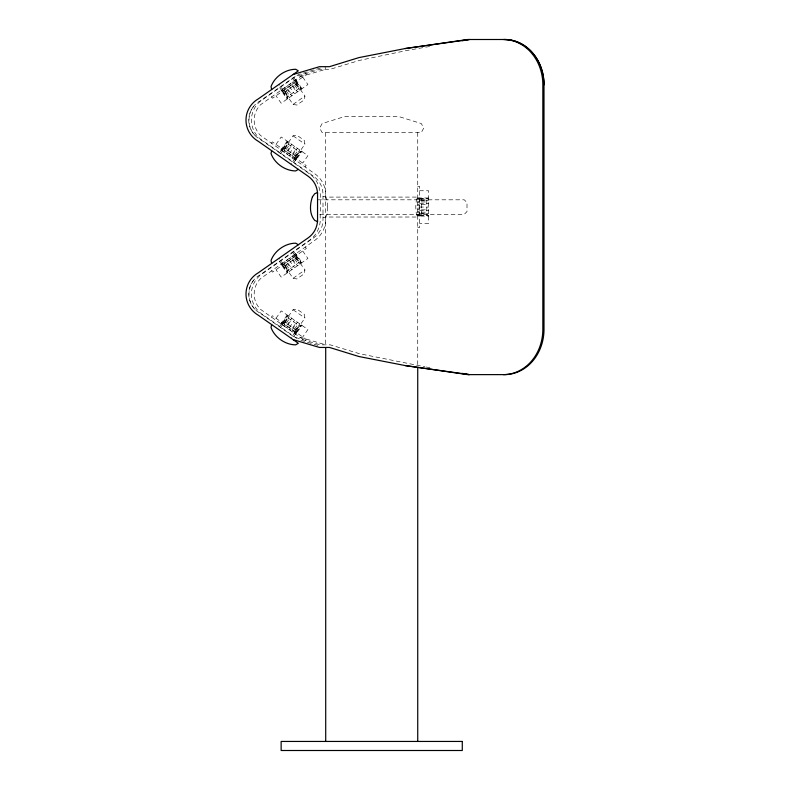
<?xml version="1.0" encoding="UTF-8"?>
<svg xmlns="http://www.w3.org/2000/svg" width="790" height="790" viewBox="0 0 790 790"><rect width="100%" height="100%" fill="white"/><g stroke="black" fill="none" stroke-linecap="round" stroke-linejoin="round"><path stroke-width="0.59" stroke-dasharray="3.95 2.96" d="M325.707 219.897C325.569 227.639 321.797 235.055 315.644 239.735L260.532 278.653A21.715 21.715 0 0 0 260.532 309.364L305.137 340.925L306.184 339.443L272.353 315.743L271.306 317.225M296.773 81.271L296.329 83.789L284.459 92.104L281.941 91.66L287.135 99.076L287.58 96.558L299.45 88.243L301.978 88.687L295.766 79.76M292.31 78.042L304.94 96.074L304.269 99.856L296.852 105.05L293.07 104.389L279.038 84.362M292.31 251.951L304.94 269.973L304.269 273.755L296.852 278.959L293.07 278.287L279.038 258.261M271.306 143.326L272.353 141.844L306.184 165.544L305.137 167.026M276.006 144.402L281.2 136.986L307.912 155.689L302.708 163.115M280.875 150.021L287.135 141.143L287.58 143.661L299.45 151.976L301.978 151.532L296.773 158.958L296.329 156.43L284.459 148.115L281.941 148.56M281.062 150.159L282.099 148.668M279.709 152.529L281.27 150.307M282.504 148.954L287.698 141.538M282.682 149.083L287.876 141.667M281.803 150.673L282.84 149.192M280.44 153.862L293.07 135.831L296.852 135.169L304.269 140.363L304.94 144.145L290.908 164.182M284.913 148.431L288.034 143.978M284.114 150.08L289.308 142.664M283.709 152.016L284.746 150.525M286.197 149.33L289.318 144.886M284.519 152.579L285.555 151.097M286.523 151.769L291.717 144.353M288.123 150.683L291.243 146.229M286.306 153.833L287.343 152.352M287.254 154.494L288.301 153.013M289.357 153.754L294.551 146.338M289.189 155.857L290.236 154.366M290.147 156.519L291.184 155.037M292.665 153.862L295.786 149.409M292.201 155.749L297.396 148.322M291.935 157.773L292.971 156.292M294.591 155.215L297.712 150.762M292.744 158.336L293.781 156.855M294.601 157.427L299.805 150.011M295.885 156.114L298.995 151.66M294.107 159.294L295.154 157.812M294.65 159.679L295.687 158.188M296.033 158.435L301.227 151.018M296.21 158.563L301.405 151.137M293.811 162.404L296.428 158.711M295.579 160.331L296.615 158.839M276.006 318.301L281.2 310.885L307.912 329.588L302.708 337.014M280.875 323.92L287.135 315.042L287.58 317.57L299.45 325.885L301.978 325.441L296.773 332.857L296.329 330.329L284.459 322.014L281.941 322.458M281.062 324.058L282.099 322.577M279.709 326.428L281.27 324.206M282.504 322.853L287.698 315.437M282.682 322.982L287.876 315.566M281.803 324.572L282.84 323.09M282.336 324.957L283.383 323.466M280.44 327.761L293.07 309.729L296.852 309.068L304.269 314.262L304.94 318.044L290.908 338.081M284.913 322.33L288.034 317.886M284.114 323.979L289.308 316.563M283.709 325.915L284.746 324.433M286.197 323.238L289.318 318.785M284.519 326.477L285.555 324.996M286.523 325.668L291.717 318.251M288.123 324.581L291.243 320.128M286.306 327.731L287.343 326.25M287.254 328.393L288.301 326.912M289.357 327.662L294.551 320.236M289.189 329.756L290.236 328.275M290.147 330.418L291.184 328.936M292.665 327.761L295.786 323.317M292.201 329.647L297.396 322.231M291.935 331.672L292.971 330.19M294.591 329.114L297.712 324.66M292.744 332.235L293.781 330.753M294.601 331.336L299.805 323.91M295.885 330.013L298.995 325.559M294.107 333.202L295.154 331.711M294.65 333.578L295.687 332.096M296.033 332.333L301.227 324.917M296.21 332.462L301.405 325.036M293.811 336.303L296.428 332.61M295.579 334.229L296.615 332.748M429.632 46.482L406.771 50.501L359.588 60.386L330.25 69.273L320.296 69.273L294.295 76.986L259.841 101.12C245.394 108.734 245.394 131.486 259.841 139.099L310.213 174.383C324.69 184.86 319.496 204.857 320.276 219.897C320.128 227.639 316.365 235.055 310.213 239.735L259.841 275.029C245.394 282.632 245.394 305.394 259.841 312.998L294.295 337.132L320.296 344.845L330.25 344.845L359.588 353.732L424.822 366.787M293.07 104.389L304.94 96.074M293.07 278.287L304.94 269.973M320.365 68.039L298.531 74.507L263.663 98.928A24.451 24.451 0 0 0 263.663 141.292L313.936 176.496A22.179 22.179 0 0 1 322.991 194.38L322.991 219.739A22.179 22.179 0 0 1 313.936 237.622L263.663 272.836A24.451 24.451 0 0 0 263.663 315.19L298.531 339.611M299.736 76.986L325.727 69.273L324.957 66.676M417.732 186.292L419.539 186.292L419.539 227.599L417.732 227.599M419.539 190.755L428.595 190.755L428.595 223.363L419.539 223.363M322.991 196.641L325.707 196.641M417.732 197.964L428.595 198.004L426.788 199.811L426.788 214.307L428.595 216.114L419.539 216.114L421.356 214.307L421.356 199.811L419.539 198.004M417.732 198.201L419.539 198.201M419.539 198.695L428.595 198.695M419.539 198.912L428.595 198.912M417.732 199.1L419.539 199.1M317.55 199.811L464.283 199.811L466.999 202.536L466.999 211.592L464.283 214.307L317.55 214.307M421.356 200.364L426.788 200.364M419.539 200.66L428.595 200.66M417.732 201.43L419.539 201.43M421.356 201.934L426.788 201.934M417.732 202.418L419.539 202.418M419.539 203.593L428.595 203.593M421.356 204.284L426.788 204.284M417.732 204.6L419.539 204.6M417.732 205.765L419.539 205.765M419.539 207.059L428.595 207.059M417.732 208.125L419.539 208.125M417.732 209.291L419.539 209.291M421.356 209.834L426.788 209.834M419.539 210.525L428.595 210.525M417.732 211.473L419.539 211.473M421.356 212.184L426.788 212.184M417.732 212.461L419.539 212.461M419.539 213.468L428.595 213.468M421.356 213.754L426.788 213.754M417.732 214.13L419.539 214.13M417.732 214.791L419.539 214.791M419.539 215.216L428.595 215.216M419.539 215.433L428.595 215.433M417.732 215.7L419.539 215.7M417.732 215.927L419.539 215.927M322.991 217.477L325.707 217.477M426.017 367.004L430.836 367.844M299.736 337.132L325.727 344.845M300.832 340.293L319.209 345.744M293.07 135.831L304.94 144.145M293.07 309.729L304.94 318.044M302.708 77.114L307.912 84.53L281.2 103.233L276.006 95.817M295.579 79.899L296.615 81.38M293.811 77.815L295.371 80.047M296.21 81.666L301.405 89.082M296.033 81.785L301.227 89.201M294.838 80.412L295.875 81.893M295.885 84.105L298.995 88.559M294.601 82.792L299.805 90.208M292.932 81.755L293.969 83.236M294.591 85.004L297.712 89.458M292.122 82.318L293.159 83.799M292.201 84.471L297.396 91.897M292.665 86.357L295.786 90.811M290.335 83.572L291.372 85.053M289.377 84.234L290.424 85.715M289.357 86.466L294.551 93.882M287.442 85.597L288.488 87.078M286.494 86.258L287.53 87.739M288.123 89.537L291.243 93.99M286.523 88.45L291.717 95.867M284.706 87.512L285.743 88.994M286.197 90.89L289.318 95.333M283.896 88.075L284.933 89.556M284.114 90.139L289.308 97.555M284.913 91.788L288.034 96.242M282.524 89.033L283.571 90.524M281.99 89.418L283.027 90.899M282.682 91.136L287.876 98.562M282.504 91.265L287.698 98.681M279.709 87.69L282.287 91.413M281.062 90.07L282.099 91.551M271.493 96.765L272.54 98.246L306.372 74.546L305.325 73.065L260.532 104.754A21.715 21.715 0 0 0 260.532 135.465L315.644 174.383C321.797 179.073 325.569 186.489 325.707 194.222M305.325 246.964L306.372 248.445L272.54 272.145L271.493 270.664M302.708 251.013L307.912 258.429L281.2 277.132L276.006 269.716M295.766 253.659L296.803 255.15M295.579 253.797L296.615 255.279M293.811 251.714L295.371 253.946M296.21 255.565L301.405 262.981M296.033 255.684L301.227 263.11M294.838 254.311L295.875 255.802M294.295 254.696L295.341 256.177M295.885 258.004L298.995 262.458M294.601 256.691L299.805 264.107M292.932 255.654L293.969 257.135M294.591 258.913L297.712 263.356M292.122 256.217L293.159 257.698M292.201 258.379L297.396 265.796M292.665 260.256L295.786 264.709M290.335 257.471L291.372 258.952M289.377 258.132L290.424 259.624M289.357 260.364L294.551 267.78M287.442 259.495L288.488 260.976M286.494 260.157L287.53 261.638M288.123 263.435L291.243 267.889M286.523 262.349L291.717 269.775M284.706 261.411L285.743 262.892M286.197 264.788L289.318 269.242M283.896 261.974L284.933 263.465M284.114 264.038L289.308 271.454M284.913 265.687L288.034 270.141M282.524 262.942L283.571 264.423M281.99 263.317L283.027 264.798M282.682 265.045L287.876 272.461M282.504 265.163L287.698 272.58M279.709 261.589L282.287 265.322M281.062 263.969L282.099 265.45M417.732 132.602L417.732 366.333M325.707 132.602L325.707 345.349M255.101 309.364A21.715 21.715 0 0 1 255.101 278.653M255.101 135.465A21.715 21.715 0 0 1 255.101 104.754M327.692 207.059L327.109 214.11L325.707 217.023L417.732 217.023L416.33 214.11L415.747 207.059L416.33 200.018L417.732 197.095L325.707 197.095L327.109 200.018L327.692 207.059M287.58 270.457L287.135 272.975L281.941 265.559L284.459 266.003L296.329 257.688L296.773 255.17L301.978 262.586L299.45 262.142L287.58 270.457M322.152 123.536L319.674 128.069L322.152 132.602L421.277 132.602L423.756 128.069L421.277 123.536L398.545 116.486L344.894 116.486L322.152 123.536"/><path stroke-width="1.19" d="M271.622 150.663L271.039 153.645C274.565 163.431 285.328 170.966 295.717 170.936L298.324 169.376M271.622 324.572L271.039 327.554C274.565 337.33 285.328 344.865 295.717 344.835L298.324 343.275L258.231 315.19A24.451 24.451 0 0 1 258.231 272.836L308.495 237.622A22.179 22.179 0 0 0 317.531 220.775M293.1 74.507L319.525 66.676L329.489 66.676L358.887 57.611L405.112 48.555L467.66 39.5L504.543 39.5A45.287 39.451 -90 0 1 543.994 84.787L543.994 329.331A45.287 39.451 -90 0 1 504.543 374.618L467.66 374.618L405.112 365.563L358.887 356.507L329.489 347.452L319.525 347.452L293.1 339.611M462.12 40.774L469.339 39.5L405.112 48.555M405.112 365.563L469.339 374.618L462.12 373.354M298.324 244.752L295.717 243.192C285.328 243.152 274.565 250.697 271.039 260.473L271.622 263.455M271.622 89.556L271.039 86.574C274.565 76.798 285.328 69.253 295.717 69.283L298.324 70.843L258.231 98.928A24.451 24.451 0 0 0 258.231 141.292L308.495 176.496A22.179 22.179 0 0 1 317.531 193.343M417.732 367.567L417.732 741.445M325.707 347.817L325.707 741.445M503.378 374.618A45.287 39.451 -90 0 0 542.839 329.331L542.839 84.787A45.287 39.451 -90 0 0 503.378 39.5M504.543 39.5A45.287 39.451 90 0 1 543.994 84.787M312.435 196.809C309.808 204.304 309.176 214.12 314.785 220.45L317.55 221.556L317.55 192.572L314.785 193.669L312.435 196.809M462.288 741.445L281.141 741.445L281.141 750.5L462.288 750.5L462.288 741.445"/></g></svg>
